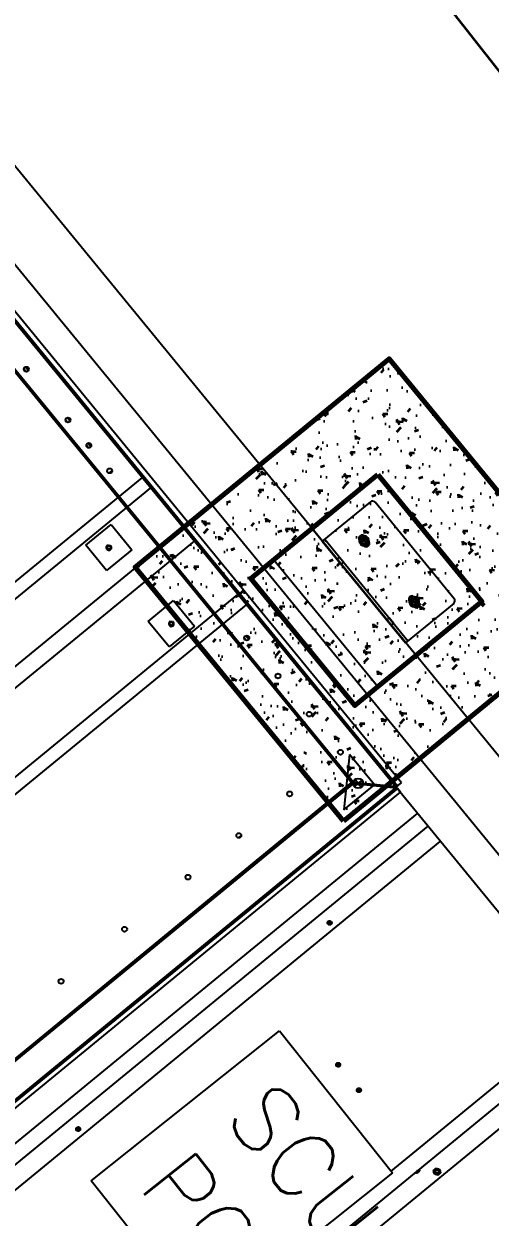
# Model space of a CAD drawing. Header units: metres. Extents: x 214070 to 217049, y 6350584 to 6351315.
# Drawn here: x 214367.493 to 214368.912, y 6351037.724 to 6351041.357 of the extents above; entities that cross this region are included whole.
import ezdxf
from ezdxf.lldxf.tags import DXFTag

# ---------------------------------------------------------------- set-up
doc = ezdxf.new("R2010")
doc.units = ezdxf.units.M
for name, color, linetype in [('Dry Contact', 30, 'Dry Contact CABLE'), ('GG31-E-PLN-001_DC Cable Route Layout Plan_RevA$0$Equipment', 7, 'Continuous'), ('GG31-E-PLN-001_DC Cable Route Layout Plan_RevA$0$Mark', 7, 'Continuous')]:
    doc.layers.add(name, color=color, linetype=linetype)
for name, color, linetype, lineweight in [('GG31-E-PLN-001_DC Cable Route Layout Plan_RevA$0$0.25mm TEXT', 7, 'Continuous', 25), ('GG31-E-PLN-001_DC Cable Route Layout Plan_RevA$0$Concrete fill', 8, 'Continuous', 35), ('GG31-E-PLN-001_DC Cable Route Layout Plan_RevA$0$Footing', 7, 'Continuous', 70)]:
    doc.layers.add(name, color=color, linetype=linetype, lineweight=lineweight)
doc.styles.add('GG31-E-PLN-001_DC Cable Route Layout Plan_RevA$0$Standard', font='simplex.shx')
doc.styles.add('ISOCP', font='isocp.shx')
tags = doc.linetypes.add('Dry Contact CABLE', pattern='A,1,-0.5,["DCT",ISOCP,S=0.3,R=0,X=-0.35,Y=-0.15],-0.7', length=2.2).pattern_tags.tags
tags[6] = DXFTag(74, 10)
pattern_1 = [(49.99999999999999, (233471.1566923728, 6322576.005548735), (0.1434520365201507, -0.01255042699651902), [0.015, -0.165]), (355, (233471.1566923728, 6322576.005548735), (-0.0277502667226, 0.1504384267400024), [0.012, -0.132]), (100.45144446, (233471.1686467089, 6322576.004502866), (0.1157017693454224, 0.1378879981937259), [0.01274803839999998, -0.1402284223999997]), (46.18420000000001, (233471.1566923728, 6322576.045548735), (0.2134482661343145, -0.03310385615861531), [0.0225, -0.2475]), (96.63563549, (233471.1744797218, 6322576.042790074), (0.1869323891348457, 0.1948237201549101), [0.0191220684, -0.210342752]), (351.1841639899999, (233471.1566923728, 6322576.045548735), (0.1869323890109546, 0.1948237200539981), [0.018, -0.1980000002]), (21, (233471.1766923727, 6322576.035548735), (0.1193814104236923, -0.08052377813306777), [0.015, -0.165]), (326.0000000000001, (233471.1766923727, 6322576.035548735), (0.04866306638431635, 0.1450300090093706), [0.012, -0.132]), (71.45144474, (233471.1866408236, 6322576.02883842), (0.1680444753459942, 0.06450623056127076), [0.012748038, -0.1402284224]), (37.50000000000001, (233471.1566923728, 6322576.005548735), (0.002431971063458134, 0.0665787707662623), [0, -0.1304, 0, -0.134, 0, -0.1325]), (7.499999999999999, (233471.1566923728, 6322576.005548735), (0.05261390748842972, 0.07888234237647206), [0, -0.0764, 0, -0.1274, 0, -0.0505]), (327.5, (233471.1120923728, 6322576.005548735), (0.1067644872344818, -0.004510974346875952), [0, -0.05, 0, -0.156, 0, -0.207]), (317.5, (233471.0920923727, 6322576.005548735), (0.1166372338684772, 0.02002099646646354), [0, -0.065, 0, -0.1036, 0, -0.147])]

# ---------------------------------------------------------------- blocks, each defined once
blk = doc.blocks.new('GG31-E-PLN-001_DC Cable Route Layout Plan_RevA$0$SC4980')
at = {"layer": 'GG31-E-PLN-001_DC Cable Route Layout Plan_RevA$0$Concrete fill', "ltscale": 0.2}
h = blk.add_hatch(dxfattribs=at)
h.set_pattern_fill('AR-CONC', color=256, scale=0.02)
h.set_pattern_definition(pattern_1)
h.paths.add_polyline_path([(233510.8856995453, 6322668.49659175), (233511.8856995453, 6322668.49659175), (233511.8856995453, 6322669.49659175), (233510.8856995453, 6322669.49659175)])
h.paths.add_polyline_path([(233511.1356995453, 6322669.24659175), (233511.6356995453, 6322669.24659175), (233511.6356995453, 6322668.74659175), (233511.1356995453, 6322668.74659175)], flags=16)
at = {"layer": 'GG31-E-PLN-001_DC Cable Route Layout Plan_RevA$0$Concrete fill'}
h = blk.add_hatch(dxfattribs=at)
h.set_pattern_fill('AR-CONC', color=256, scale=0.02)
h.set_pattern_definition(pattern_1)
h.paths.add_polyline_path([(233511.6356995453, 6322669.24659175), (233511.1356995453, 6322669.24659175), (233511.1356995453, 6322668.74709175), (233511.6356995453, 6322668.74709175)])
at = {"layer": 'GG31-E-PLN-001_DC Cable Route Layout Plan_RevA$0$Equipment'}
for p, q in [((233511.1856995453, 6322669.176691749), (233511.1856995453, 6322668.98669175)), ((233511.5756995453, 6322669.18669175), (233511.1956995453, 6322669.18669175)), ((233511.5856995453, 6322669.176691749), (233511.5856995453, 6322668.98669175)), ((233511.2756995453, 6322669.09669175), (233511.2556995453, 6322669.09669175)), ((233511.5156995453, 6322669.096591749), (233511.4956995453, 6322669.096591749)), ((233511.2556995453, 6322669.07669175), (233511.2756995453, 6322669.07669175)), ((233511.4956995453, 6322669.07659175), (233511.5156995453, 6322669.07659175)), ((233514.1356995453, 6322668.98759175), (233508.6356995453, 6322668.98759175)), ((233511.1356995453, 6322668.98759175), (233511.1356995453, 6322668.83759175)), ((233511.6356995453, 6322668.98759175), (233511.1356995453, 6322668.98759175)), ((233511.1856995453, 6322668.996691749), (233511.5856995453, 6322668.996691749)), ((233511.1856995453, 6322668.98669175), (233511.5856995453, 6322668.98669175)), ((233511.2756995453, 6322668.996691749), (233511.2556995453, 6322668.996691749)), ((233511.2556995453, 6322668.996691749), (233511.2556995453, 6322668.98669175)), ((233511.2756995453, 6322668.98669175), (233511.2556995453, 6322668.98669175)), ((233511.2756995453, 6322668.996691749), (233511.2756995453, 6322668.98669175)), ((233511.4956995453, 6322668.996691749), (233511.4956995453, 6322668.98669175)), ((233511.5156995453, 6322668.996691749), (233511.4956995453, 6322668.996691749)), ((233511.5156995453, 6322668.98669175), (233511.4956995453, 6322668.98669175)), ((233511.5156995453, 6322668.996691749), (233511.5156995453, 6322668.98669175)), ((233511.6356995453, 6322668.83759175), (233511.6356995453, 6322668.98759175)), ((233511.1356995453, 6322668.83759175), (233511.6356995453, 6322668.83759175)), ((233503.9946995453, 6322668.79759175), (233515.8306995453, 6322668.79759175)), ((233515.8546995453, 6322668.68559175), (233507.7106995453, 6322668.68559175)), ((233511.9075991444, 6322668.706701996), (233508.9243786523, 6322668.706701996)), ((233508.9243786523, 6322668.69210442), (233511.9075991444, 6322668.69210442)), ((233508.9249433594, 6322668.689120854), (233511.9070344373, 6322668.689120854)), ((233508.9249433594, 6322668.686137289), (233511.9070344373, 6322668.686137289)), ((233510.6886995453, 6322666.859591749), (233510.6886995453, 6322668.68559175)), ((233510.7286995453, 6322668.68559175), (233510.7286995453, 6322666.859591749)), ((233510.8876995453, 6322666.859591749), (233510.8876995453, 6322668.68559175)), ((233510.9376995453, 6322668.68559175), (233510.9376995453, 6322666.859591749)), ((233511.1486995453, 6322666.859591749), (233511.1486995453, 6322668.68559175)), ((233511.1886995453, 6322668.68559175), (233511.1886995453, 6322666.859591749)), ((233511.8135700398, 6322668.595656456), (233511.9070344373, 6322668.689120854)), ((233511.8165536055, 6322668.592672891), (233511.910018003, 6322668.686137289)), ((233511.8602692794, 6322668.639372131), (233511.9070344373, 6322668.686137289)), ((233511.9070344373, 6322668.686137289), (233511.9070344373, 6322668.689120854)), ((233511.9070344373, 6322668.686137289), (233511.910018003, 6322668.686137289)), ((233511.9070344373, 6322668.686137289), (233511.9070344373, 6322666.859046211)), ((233511.9075991444, 6322668.69210442), (233511.9075991444, 6322668.706701996)), ((233511.910018003, 6322668.686137289), (233511.910018003, 6322666.859046211)), ((233511.9275991444, 6322668.686701995), (233511.9130015687, 6322668.686701995)), ((233511.9130015687, 6322668.686701995), (233511.9130015687, 6322666.858481504)), ((233511.9275991444, 6322666.858481504), (233511.9275991444, 6322668.686701995)), ((233512.0106995453, 6322666.859591749), (233512.0106995453, 6322668.68559175)), ((233512.0606995453, 6322668.68559175), (233512.0606995453, 6322666.859591749)), ((233512.1206995453, 6322666.86009175), (233512.1206995453, 6322668.68509175)), ((233512.8016995453, 6322666.859591749), (233512.8016995453, 6322668.68559175)), ((233512.8516995453, 6322668.68559175), (233512.8516995453, 6322666.859591749)), ((233510.2024568848, 6322668.62529175), (233510.2164422057, 6322668.62529175)), ((233510.2143178434, 6322668.616891749), (233510.2045812471, 6322668.616891749)), ((233510.4024568848, 6322668.62529175), (233510.4164422057, 6322668.62529175)), ((233510.4143178434, 6322668.616891749), (233510.4045812472, 6322668.616891749)), ((233510.5024568848, 6322668.62529175), (233510.5164422057, 6322668.62529175)), ((233510.5143178434, 6322668.616891749), (233510.5045812472, 6322668.616891749)), ((233510.6131995453, 6322668.629082481), (233510.6131995453, 6322668.616101018)), ((233510.6131995453, 6322668.62529175), (233510.6164422057, 6322668.62529175)), ((233510.6143178434, 6322668.616891749), (233510.6131995453, 6322668.616891749)), ((233511.2607068848, 6322668.62529175), (233511.2746922057, 6322668.62529175)), ((233511.2725678434, 6322668.616891749), (233511.2628312471, 6322668.616891749)), ((233511.8602692794, 6322668.639372131), (233511.7402692794, 6322668.639372131)), ((233511.7402692794, 6322668.639372131), (233511.8602692794, 6322668.519372131)), ((233511.8146626777, 6322668.593765529), (233511.8358758811, 6322668.614978733)), ((233511.8252692794, 6322668.604372131), (233511.8252692794, 6322668.621872131)), ((233511.8358758811, 6322668.614978733), (233511.8602692794, 6322668.639372131)), ((233511.8602692794, 6322668.519372131), (233511.8602692794, 6322668.639372131)), ((233509.0184077569, 6322668.595656456), (233511.8135700398, 6322668.595656456)), ((233511.7899520847, 6322668.589689326), (233509.042025712, 6322668.589689326)), ((233511.786968519, 6322668.592672891), (233509.0450092777, 6322668.592672891)), ((233511.786968519, 6322668.592672891), (233511.8165536055, 6322668.592672891)), ((233511.8105864741, 6322668.589689326), (233511.7899520847, 6322668.589689326)), ((233511.8252692794, 6322668.604372131), (233511.8077692794, 6322668.604372131)), ((233511.8105864741, 6322668.569054936), (233511.8105864741, 6322668.589689326)), ((233511.8135700398, 6322668.566071371), (233511.8135700398, 6322668.595656456)), ((233511.8135700398, 6322668.592672891), (233511.8146626777, 6322668.593765529)), ((233511.8165536055, 6322668.592672891), (233511.8165536055, 6322666.952510608)), ((233511.8252692794, 6322668.604372131), (233511.8427692794, 6322668.604372131)), ((233511.8252692794, 6322668.604372131), (233511.8252692794, 6322668.586872131)), ((233511.8105864741, 6322666.976128563), (233511.8105864741, 6322668.569054936)), ((233511.8135700398, 6322666.979112129), (233511.8135700398, 6322668.566071371)), ((233510.7386995453, 6322668.522591749), (233510.8386995453, 6322668.522591749)), ((233510.7386995453, 6322668.42259175), (233510.7386995453, 6322668.522591749)), ((233510.8386995453, 6322668.522591749), (233510.8386995453, 6322668.42259175)), ((233511.0386995453, 6322668.522591749), (233511.1386995453, 6322668.522591749)), ((233511.0386995453, 6322668.42259175), (233511.0386995453, 6322668.522591749)), ((233511.1386995453, 6322668.522591749), (233511.1386995453, 6322668.42259175)), ((233510.8386995453, 6322668.42259175), (233510.7386995453, 6322668.42259175)), ((233511.1386995453, 6322668.42259175), (233511.0386995453, 6322668.42259175)), ((233512.9116995453, 6322667.76459175), (233512.9116995453, 6322668.31459175)), ((233511.7229995453, 6322668.217291331), (233511.7229995453, 6322668.227892168)), ((233512.8821995453, 6322668.045576577), (233512.8916995453, 6322668.051061405)), ((233512.8821995453, 6322668.034606922), (233512.8821995453, 6322668.045576577)), ((233512.8916995453, 6322668.029122095), (233512.8821995453, 6322668.034606922)), ((233512.8916995453, 6322668.051061405), (233512.9011995453, 6322668.045576577)), ((233512.9011995453, 6322668.034606922), (233512.8916995453, 6322668.029122095)), ((233512.9011995453, 6322668.045576577), (233512.9011995453, 6322668.034606922)), ((233512.4514133254, 6322668.01609175), (233512.4469859208, 6322668.01609175)), ((233512.5514133254, 6322668.01609175), (233512.5469859208, 6322668.01609175)), ((233512.8516995453, 6322668.003174653), (233512.8561995453, 6322668.000576577)), ((233512.8561995453, 6322668.000576577), (233512.8561995453, 6322667.989606922)), ((233512.8561995453, 6322667.989606922), (233512.8516995453, 6322667.987008845)), ((233512.4469857651, 6322667.529091749), (233512.4514131698, 6322667.529091749)), ((233512.5469857651, 6322667.529091749), (233512.5514131698, 6322667.529091749))]:
    blk.add_line(p, q, dxfattribs=at)
for points in [[(233511.2506995453, 6322669.08649175, 1), (233511.2806995453, 6322669.08649175, 1), (233511.2506995453, 6322669.08649175, 1)], [(233511.2541969504, 6322669.08649175, 1), (233511.2772021402, 6322669.08649175, 1), (233511.2541969504, 6322669.08649175, 1)], [(233511.2576995453, 6322669.08649175, 1), (233511.2736995453, 6322669.08649175, 1), (233511.2576995453, 6322669.08649175, 1)], [(233511.4906995453, 6322669.086591749, 1), (233511.5206995453, 6322669.086591749, 1), (233511.4906995453, 6322669.086591749, 1)], [(233511.4941969504, 6322669.086591749, 1), (233511.5172021402, 6322669.086591749, 1), (233511.4941969504, 6322669.086591749, 1)], [(233511.4976995453, 6322669.086591749, 1), (233511.5136995453, 6322669.086591749, 1), (233511.4976995453, 6322669.086591749, 1)]]:
    blk.add_lwpolyline(points, format="xyb", dxfattribs=at)
for points in [[(233511.2656995453, 6322669.073406749), (233511.2536995453, 6322669.07994925), (233511.2536995453, 6322669.09303425), (233511.2656995452, 6322669.09957675), (233511.2776995452, 6322669.09303425), (233511.2776995453, 6322669.07994925), (233511.2656995453, 6322669.073406749)], [(233511.5056995453, 6322669.073506749), (233511.4936995453, 6322669.080049249), (233511.4936995453, 6322669.09313425), (233511.5056995452, 6322669.09967675), (233511.5176995452, 6322669.09313425), (233511.5176995453, 6322669.080049249), (233511.5056995453, 6322669.073506749)]]:
    blk.add_lwpolyline(points, dxfattribs=at)
for centre, radius in [((233511.2656995453, 6322669.086691749), 0.0025), ((233511.5056995453, 6322669.086591749), 0.0025), ((233510.2094495453, 6322668.62259175), 0.0075), ((233510.4094495453, 6322668.62259175), 0.0075), ((233510.5094495453, 6322668.62259175), 0.0075), ((233510.6094495453, 6322668.62259175), 0.0075), ((233511.2676995453, 6322668.62259175), 0.0075), ((233511.4176995453, 6322668.62259175), 0.0075), ((233511.5676995453, 6322668.62259175), 0.0075), ((233511.7176995453, 6322668.62259175), 0.0075), ((233511.8252692794, 6322668.604372131), 0.015), ((233510.7886995453, 6322668.472591749), 0.007), ((233510.7886995453, 6322668.472591749), 0.005), ((233511.0886995453, 6322668.472591749), 0.007), ((233511.0886995453, 6322668.472591749), 0.005), ((233511.7176995453, 6322668.42259175), 0.0075), ((233512.0986995453, 6322668.267591749), 0.0061497607179), ((233512.0986995453, 6322668.267591749), 0.003375), ((233511.7176995453, 6322668.222591749), 0.0075), ((233511.7176995453, 6322668.022591749), 0.0075), ((233512.8916995453, 6322668.040091749), 0.0095), ((233512.8916995453, 6322668.040091749), 0.005653), ((233512.8916995453, 6322668.040091749), 0.005053), ((233512.4491995453, 6322668.01359175), 0.0061497607179), ((233512.4491995453, 6322668.01359175), 0.003375), ((233512.5491995453, 6322668.01359175), 0.0061497607179), ((233512.5491995453, 6322668.01359175), 0.003375), ((233511.7176995453, 6322667.772591749), 0.0075), ((233511.7176995453, 6322667.522591749), 0.0075), ((233512.4491995453, 6322667.53159175), 0.0061497607179), ((233512.4491995453, 6322667.53159175), 0.003375), ((233512.5491995453, 6322667.53159175), 0.0061497607179), ((233512.5491995453, 6322667.53159175), 0.003375), ((233512.0986995453, 6322667.27759175), 0.0061497607179), ((233512.0986995453, 6322667.27759175), 0.003375)]:
    blk.add_circle(centre, radius, dxfattribs=at)
for centre, radius, start, end in [((233511.1956995453, 6322669.176691749), 0.01, 90, 180), ((233511.5756995453, 6322669.176691749), 0.01, 0, 90), ((233511.2556995453, 6322669.086691749), 0.01, 90, 270), ((233511.2756995453, 6322669.086691749), 0.01, 270, 90), ((233511.4956995453, 6322669.086591749), 0.01, 90, 270), ((233511.5156995453, 6322669.086591749), 0.01, 270, 90), ((233510.7886995453, 6322668.472591749), 0.008, 164.9999915626009, 104.9999999522766), ((233511.0886995453, 6322668.472591749), 0.008, 164.9999915626009, 104.9999999522766), ((233512.0986995453, 6322668.267591749), 0.00635, 90.24225404240586, 90), ((233512.0986995453, 6322668.267591749), 0.0040747936023, 90.1571328696889, 90), ((233512.0986995453, 6322668.267591749), 0.004, 255.0000000477234, 195.0000084373991), ((233512.8916995453, 6322668.040091749), 0.006, 164.9999915626009, 104.9999999522766), ((233512.4491995453, 6322668.01359175), 0.00635, 0.2422589955876281, 0), ((233512.4491995453, 6322668.01359175), 0.0040747936023, 0.1571479093845241, 0), ((233512.4491995453, 6322668.01359175), 0.004, 164.9999915626009, 104.9999999522766), ((233512.5491995453, 6322668.01359175), 0.00635, 0.2422589955876281, 0), ((233512.5491995453, 6322668.01359175), 0.0040747936023, 0.1571479093845241, 0), ((233512.5491995453, 6322668.01359175), 0.004, 164.9999915626009, 104.9999999522766), ((233512.8466995453, 6322667.995091749), 0.006, 326.4615854663352, 33.53841453366483), ((233512.8466995453, 6322667.995091749), 0.0095, 301.8216159671693, 58.17841662123851), ((233512.8466995453, 6322667.995091749), 0.005653, 332.5011918231627, 27.49880817683732), ((233512.4491995453, 6322667.53159175), 0.00635, 0.2422589955876281, 0), ((233512.4491995453, 6322667.53159175), 0.0040747936023, 0.1571479093845241, 0), ((233512.4491995453, 6322667.53159175), 0.004, 164.9999915626009, 104.9999999522766), ((233512.5491995453, 6322667.53159175), 0.00635, 0.2422589955876281, 0), ((233512.5491995453, 6322667.53159175), 0.0040747936023, 0.1571479093845241, 0), ((233512.5491995453, 6322667.53159175), 0.004, 164.9999915626009, 104.9999999522766), ((233512.0986995453, 6322667.27759175), 0.00635, 90.24225404240586, 90), ((233512.0986995453, 6322667.27759175), 0.0040747936023, 90.1571328696889, 90), ((233512.0986995453, 6322667.27759175), 0.004, 255.0000000477234, 195.0000084373991)]:
    blk.add_arc(centre, radius, start, end, dxfattribs=at)
at = {"layer": 'GG31-E-PLN-001_DC Cable Route Layout Plan_RevA$0$Equipment', "extrusion": (0, 0, -1)}
blk.add_ellipse((233510.589321462, 6322668.62109175), major_axis=(0.0241868360292, 0), ratio=0.1736481777, start_param=-0.1592003908, end_param=0.1585207611, dxfattribs=at)
at = {"layer": 'GG31-E-PLN-001_DC Cable Route Layout Plan_RevA$0$Equipment'}
for points, knots in [([(233511.9075991444, 6322668.69210442), (233511.9075530974, 6322668.691745782), (233511.9074861473, 6322668.691222732), (233511.9073911625, 6322668.690553625), (233511.9073222561, 6322668.690118436), (233511.9072540521, 6322668.68974908), (233511.9071864497, 6322668.689458418), (233511.9071271515, 6322668.689269351), (233511.9070753315, 6322668.689166937), (233511.9070484772, 6322668.689132284), (233511.9070344373, 6322668.689120854)], [0, 0, 0, 0, 0.3553895771, 0.5182823941, 0.6642062549000001, 0.7884751634, 0.8872471961, 0.9577078862999999, 0.9822057478, 1, 1, 1, 1]), ([(233511.9075991444, 6322668.69210442), (233511.907575743, 6322668.691739895), (233511.9075297118, 6322668.69102282), (233511.9074603737, 6322668.689977612), (233511.9073911984, 6322668.689003715), (233511.9073224445, 6322668.68813376), (233511.9072540874, 6322668.687396446), (233511.907194491, 6322668.686876934), (233511.9071441198, 6322668.686546481), (233511.9071100946, 6322668.686366445), (233511.9070764112, 6322668.686234375), (233511.9070500949, 6322668.686162783), (233511.9070344373, 6322668.686137289)], [0, 0, 0, 0, 0.1825544277, 0.3591128233, 0.5235126619, 0.6705078898, 0.7952322995000001, 0.8935905531, 0.9317574298000001, 0.9623108323, 0.9850475087, 1, 1, 1, 1]), ([(233511.9130015687, 6322668.686701995), (233511.9126370438, 6322668.686678594), (233511.9119199701, 6322668.686632563), (233511.9108747584, 6322668.686563225), (233511.9099008543, 6322668.686494049), (233511.9090308916, 6322668.686425295), (233511.9082935772, 6322668.686356937), (233511.9077740705, 6322668.686297341), (233511.9074436224, 6322668.68624697), (233511.907263592, 6322668.686212946), (233511.9071315231, 6322668.686179263), (233511.9070599316, 6322668.686152946), (233511.9070344373, 6322668.686137289)], [0, 0, 0, 0, 0.18255465, 0.3591118014, 0.5235148519, 0.6705117828, 0.795234841, 0.8935931343000001, 0.9317583453, 0.9623111223, 0.9850475272, 1, 1, 1, 1]), ([(233511.9130015687, 6322668.686701995), (233511.912642932, 6322668.686655949), (233511.9121198798, 6322668.686588999), (233511.9114507688, 6322668.686494013), (233511.9110155755, 6322668.686425106), (233511.9106462196, 6322668.686356901), (233511.9103555607, 6322668.686289299), (233511.9101664966, 6322668.686230001), (233511.9100640858, 6322668.686178182), (233511.9100294331, 6322668.686151328), (233511.910018003, 6322668.686137289)], [0, 0, 0, 0, 0.3553885637, 0.5182845635, 0.6642101223, 0.7884776990000001, 0.8872498018000001, 0.9577081904000001, 0.9822057687000001, 1, 1, 1, 1]), ([(233511.8135700398, 6322668.595656456), (233511.8134330355, 6322668.595614235), (233511.8131481767, 6322668.595432843), (233511.8127826469, 6322668.595006488), (233511.8124177837, 6322668.594414677), (233511.8120533402, 6322668.593670631), (233511.8116874813, 6322668.592796392), (233511.8111857282, 6322668.591459062), (233511.8108301514, 6322668.59040776), (233511.8105864741, 6322668.589689326)], [0, 0, 0, 0, 0.0632992785, 0.144532598, 0.2467534404, 0.369416153, 0.5100551555, 0.6650383686, 1, 1, 1, 1]), ([(233511.8165536055, 6322668.592672891), (233511.8165113832, 6322668.592535887), (233511.8163299922, 6322668.592251028), (233511.8159036374, 6322668.591885498), (233511.8153118259, 6322668.591520635), (233511.8145677794, 6322668.591156191), (233511.8136935402, 6322668.590790332), (233511.8123562112, 6322668.590288579), (233511.8113049089, 6322668.589933002), (233511.8105864741, 6322668.589689326)], [0, 0, 0, 0, 0.0632992785, 0.144532598, 0.2467534404, 0.369416153, 0.5100551555, 0.6650383686, 1, 1, 1, 1]), ([(233511.8135700398, 6322668.592672891), (233511.8135503421, 6322668.59254506), (233511.8134719777, 6322668.592282277), (233511.8132603783, 6322668.591906277), (233511.8129618697, 6322668.59153426), (233511.8124395913, 6322668.591020062), (233511.8116375393, 6322668.590402235), (233511.8109474307, 6322668.589934182), (233511.8105864741, 6322668.589689326)], [0, 0, 0, 0, 0.0898866654, 0.1882987994, 0.2981610147, 0.4202953415, 0.6968782829000001, 1, 1, 1, 1]), ([(233511.8135700398, 6322668.592672891), (233511.813442208, 6322668.592653194), (233511.813179425, 6322668.592574829), (233511.8128034253, 6322668.59236323), (233511.8124314083, 6322668.592064721), (233511.8119172105, 6322668.591542442), (233511.8112993838, 6322668.59074039), (233511.8108313312, 6322668.590050282), (233511.8105864741, 6322668.589689326)], [0, 0, 0, 0, 0.0898866654, 0.1882987994, 0.2981610147, 0.4202953415, 0.6968782829000001, 1, 1, 1, 1])]:
    blk.add_open_spline(points, degree=3, knots=knots, dxfattribs=at)
at = {"layer": 'GG31-E-PLN-001_DC Cable Route Layout Plan_RevA$0$Footing'}
blk.add_lwpolyline([(233511.8856995453, 6322668.49659175), (233510.8856995453, 6322668.49659175), (233510.8856995453, 6322669.49659175), (233511.8856995453, 6322669.49659175)], close=True, dxfattribs=at)
at = {"layer": 'GG31-E-PLN-001_DC Cable Route Layout Plan_RevA$0$Footing', "ltscale": 20}
blk.add_lwpolyline([(233511.1356995453, 6322669.24659175), (233511.6356995453, 6322669.24659175), (233511.6356995453, 6322668.74709175), (233511.1356995453, 6322668.74709175)], close=True, dxfattribs=at)
blk = doc.blocks.new('GG31-E-PLN-001_DC Cable Route Layout Plan_RevA')
at = {"layer": 'GG31-E-PLN-001_DC Cable Route Layout Plan_RevA$0$0.25mm TEXT', "rotation": 309.3503431328958}
blk.add_blockref('GG31-E-PLN-001_DC Cable Route Layout Plan_RevA$0$SC4980', (-4808219.363291058, 2493609.520351748), dxfattribs=at)
at = {"layer": 'GG31-E-PLN-001_DC Cable Route Layout Plan_RevA$0$Mark', "linetype": 'ByBlock', "insert": (229055.6261824546, 6321992.640736915), "char_height": 0.2, "attachment_point": 1, "rotation": 308.5136799069313, "style": 'GG31-E-PLN-001_DC Cable Route Layout Plan_RevA$0$Standard', "bg_fill": 19, "box_fill_scale": 1.5, "bg_fill_color": 256, "bg_fill_transparency": 0}
blk.add_mtext_dynamic_manual_height_columns('{\\Fsimplex|c134;SCU-2\\PPCS-1}', width=0.3522114685911219, gutter_width=0.9999999999999999, heights=[0], dxfattribs=at)

msp = doc.modelspace()

# ---------------------------------------------------------------- block references
msp.add_blockref('GG31-E-PLN-001_DC Cable Route Layout Plan_RevA', (-14687.37069500599, 29045.50982125732))

# ---------------------------------------------------------------- next in the draw order: linework, layer by layer
at = {"layer": 'Dry Contact', "lineweight": 35, "ltscale": 7, "flags": 128}
msp.add_lwpolyline([(214366.7874681405, 6351041.022765213), (214368.379353446, 6351041.92576078), (214373.384491515, 6351035.559454664), (214371.1648007656, 6351033.263824598), (214368.6359780132, 6351029.652291425), (214373.3159669236, 6351022.80845824), (214376.0090562231, 6351024.151569081)], dxfattribs=at)

doc.saveas('drawing.dxf')
